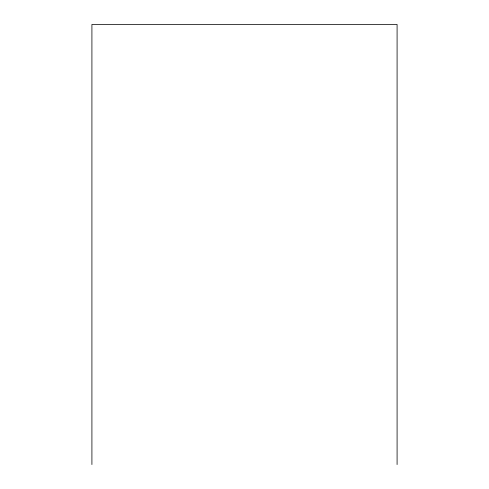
<?xml version="1.0" encoding="UTF-8"?>
<svg xmlns="http://www.w3.org/2000/svg" width="489" height="489" viewBox="0 0 489 489"><rect width="100%" height="100%" fill="white"/><g stroke="black" fill="none" stroke-linecap="round" stroke-linejoin="round"><path stroke-width="0.73" d="M397.086 464.55L397.086 24.45L91.914 24.45L91.914 464.55"/></g></svg>
